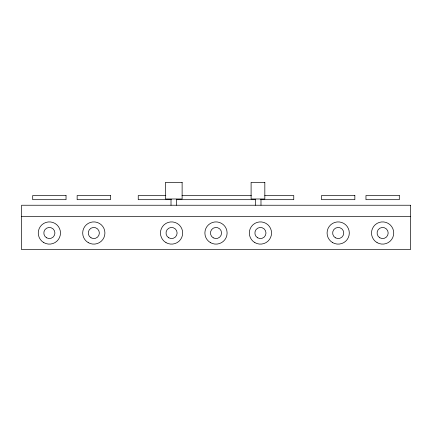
<?xml version="1.0" encoding="UTF-8"?>
<svg xmlns="http://www.w3.org/2000/svg" width="432" height="432" viewBox="0 0 432 432"><rect width="100%" height="100%" fill="white"/><g stroke="black" fill="none" stroke-linecap="round" stroke-linejoin="round"><path stroke-width="0.65" d="M165.845 195.518L138.24 195.518L138.24 199.687L171.229 199.687M182.002 195.518L251.343 195.518M264.811 195.518L293.76 195.518L293.76 199.687L260.771 199.687M176.612 199.687L255.388 199.687M21.6 216.346L410.4 216.346M260.987 199.211L260.987 205.211M255.436 199.211L255.436 205.211M176.564 199.211L176.564 205.211M171.013 199.211L171.013 205.211M182.12 182.326L165.456 182.326L165.456 198.99L182.12 198.99L182.12 182.326M264.827 182.326L251.1 182.326L251.1 198.99L264.827 198.99L264.827 182.326M66.037 195.518L32.708 195.518L32.708 199.687L66.037 199.687L66.037 195.518M110.468 195.518L77.144 195.518L77.144 199.687L110.468 199.687L110.468 195.518M354.856 195.518L321.532 195.518L321.532 199.687L354.856 199.687L354.856 195.518M399.292 195.518L365.963 195.518L365.963 199.687L399.292 199.687L399.292 195.518M410.4 205.238L21.6 205.238L21.6 249.674L410.4 249.674L410.4 205.238M46.597 237.821A5.557 5.557 0 0 0 54.923 233.01A5.557 5.557 0 0 0 46.597 228.199A5.557 5.557 0 0 0 46.597 237.821M43.816 242.633A11.108 11.108 0 0 0 60.48 233.01A11.108 11.108 0 0 0 43.816 223.387A11.108 11.108 0 0 0 43.816 242.633M91.028 237.821A5.557 5.557 0 0 0 99.36 233.01A5.557 5.557 0 0 0 91.028 228.199A5.557 5.557 0 0 0 91.028 237.821M88.252 242.633A11.108 11.108 0 0 0 104.917 233.01A11.108 11.108 0 0 0 88.252 223.387A11.108 11.108 0 0 0 88.252 242.633M168.788 237.821A5.557 5.557 0 0 0 177.12 233.01A5.557 5.557 0 0 0 168.788 228.199A5.557 5.557 0 0 0 168.788 237.821M166.012 242.633A11.108 11.108 0 0 0 182.677 233.01A11.108 11.108 0 0 0 166.012 223.387A11.108 11.108 0 0 0 166.012 242.633M213.224 237.821A5.557 5.557 0 0 0 221.557 233.01A5.557 5.557 0 0 0 213.224 228.199A5.557 5.557 0 0 0 213.224 237.821M210.443 242.633A11.108 11.108 0 0 0 227.108 233.01A11.108 11.108 0 0 0 210.443 223.387A11.108 11.108 0 0 0 210.443 242.633M257.656 237.821A5.557 5.557 0 0 0 265.988 233.01A5.557 5.557 0 0 0 257.656 228.199A5.557 5.557 0 0 0 257.656 237.821M254.88 242.633A11.108 11.108 0 0 0 271.544 233.01A11.108 11.108 0 0 0 254.88 223.387A11.108 11.108 0 0 0 254.88 242.633M379.852 237.821A5.557 5.557 0 0 0 388.184 233.01A5.557 5.557 0 0 0 379.852 228.199A5.557 5.557 0 0 0 379.852 237.821M377.077 242.633A11.108 11.108 0 0 0 393.736 233.01A11.108 11.108 0 0 0 377.077 223.387A11.108 11.108 0 0 0 377.077 242.633M335.416 237.821A5.557 5.557 0 0 0 343.748 233.01A5.557 5.557 0 0 0 335.416 228.199A5.557 5.557 0 0 0 335.416 237.821M332.64 242.633A11.108 11.108 0 0 0 349.304 233.01A11.108 11.108 0 0 0 332.64 223.387A11.108 11.108 0 0 0 332.64 242.633"/></g></svg>
